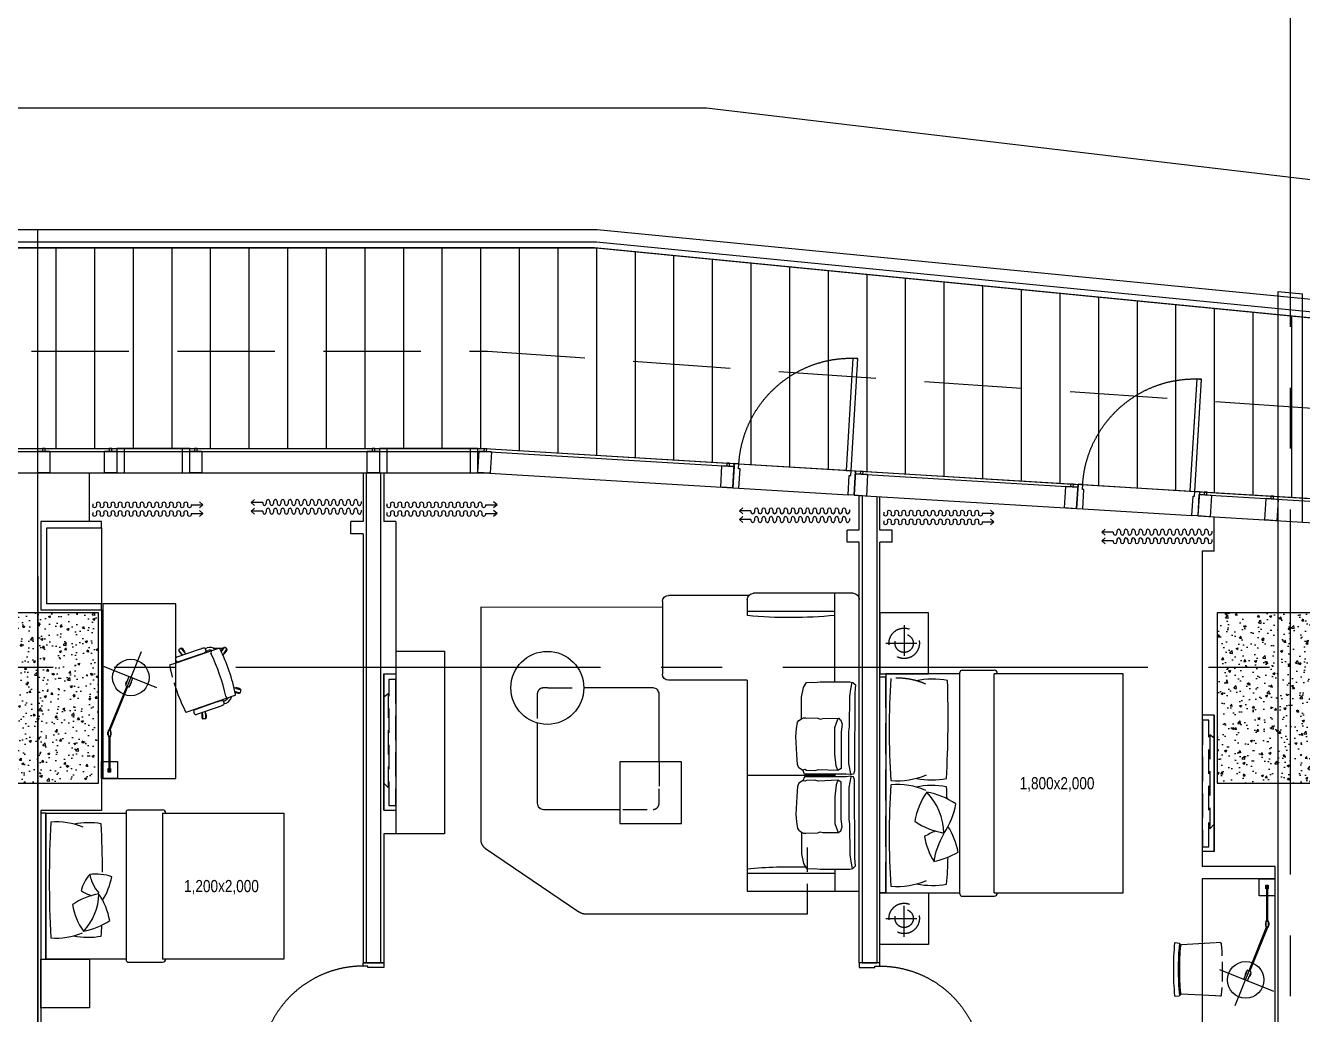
# Model space of a CAD drawing. Header units: millimetres. Extents: x 10000 to 302800, y 6800 to 229018.
# Drawn here: x 188978 to 199478, y 159687 to 167814 of the extents above; entities that cross this region are included whole.
import ezdxf
from ezdxf.enums import TextEntityAlignment as Align

# ---------------------------------------------------------------- set-up
doc = ezdxf.new("R2010")
doc.units = ezdxf.units.MM
doc.header["$LTSCALE"] = 400
doc.header["$MEASUREMENT"] = 0
for name, pattern in [('X-EXT_8F$0$DASHED', [3, 2, -1]), ('X-EXT_8F$0$X-ROOM TYPE-SR-2bay_1$0$PHANTOM2', [1.25, 0.625, -0.125, 0.125, -0.125, 0.125, -0.125]), ('X-GRID_5~ROOF$0$CENTER2', [1.125, 0.75, -0.125, 0.125, -0.125]), ('X-ROOM TYPE-SR-2bay_1_8F 확장형-2$0$CONTINOUS', [0]), ('X-ROOM TYPE-SR-2bay_1_8F 확장형-2$0$DASHDOT', [1, 0.5, -0.25, 0, -0.25]), ('X-ROOM TYPE-SR-2bay_1_8F 확장형-2$0$HIDDEN', [0.375, 0.25, -0.125]), ('X-ROOM TYPE-SR-2bay_1_8F 확장형-2$0$X-ROOM TYPE-SR-1.3+1.7Bay$0$X-ROOM TYPE-SR-1.3+1.7Bay$0$HIDDEN2', [4.7625, 3.175, -1.5875]), ('X-ROOM TYPE-SR-2bay_1_8F 확장형-2$0$X-ROOM TYPE-SR-2bay_1$0$HIDDEN2', [4.7625, 3.175, -1.5875]), ('X-ROOM TYPE-SR-2bay_1_8F 확장형-2$0$X-ROOM TYPE-SR-2bay_1$0$PHANTOM2', [1.25, 0.625, -0.125, 0.125, -0.125, 0.125, -0.125]), ('X-ROOM TYPE-SR-2bay_1_8F 확장형-2$0$X-ROOM TYPE-SR-3Bay$0$X-ROOM TYPE-SR-3Bay$0$HIDDEN2', [4.7625, 3.175, -1.5875])]:
    doc.linetypes.add(name, pattern=pattern)
doc.layers.get('0').update_dxf_attribs({"linetype": 'CONTINUOUS'})
for name, color, linetype in [('A-DIM1', 7, 'CONTINUOUS'), ('X-COL-8F$0$A-COL', 2, 'CONTINUOUS'), ('X-COL-8F$0$A-HAT', 252, 'CONTINUOUS'), ('X-EXT_8F$0$A-254', 254, 'CONTINUOUS'), ('X-EXT_8F$0$A-ELE3', 4, 'CONTINUOUS'), ('X-EXT_8F$0$A-ELE4', 8, 'CONTINUOUS'), ('X-EXT_8F$0$A-OVHD', 7, 'X-EXT_8F$0$DASHED'), ('X-EXT_8F$0$A-WIN', 6, 'CONTINUOUS'), ('X-EXT_8F$0$X-ROOM TYPE-SR-2bay_1$0$__Door-bomba', 1, 'CONTINUOUS'), ('X-frame Hotel 8F$0$A-WINF', 4, 'CONTINUOUS'), ('X-GRID_5~ROOF$0$A-CEN1', 1, 'X-GRID_5~ROOF$0$CENTER2'), ('X-INT-HOTEL-8F$0$A-WALD', 7, 'CONTINUOUS'), ('X-ROOM TYPE-SR-2bay_1_8F 확장형-2$0$.WA_Built-in_Lower', 252, 'CONTINUOUS'), ('X-ROOM TYPE-SR-2bay_1_8F 확장형-2$0$.WA_Curtain', 252, 'CONTINUOUS'), ('X-ROOM TYPE-SR-2bay_1_8F 확장형-2$0$.WA_Door Swing', 252, 'CONTINUOUS'), ('X-ROOM TYPE-SR-2bay_1_8F 확장형-2$0$.WA_FP_Furn', 252, 'X-ROOM TYPE-SR-2bay_1_8F 확장형-2$0$CONTINOUS'), ('X-ROOM TYPE-SR-2bay_1_8F 확장형-2$0$.WA_Furn', 252, 'CONTINUOUS'), ('X-ROOM TYPE-SR-2bay_1_8F 확장형-2$0$.WA_Furn hidden', 252, 'CONTINUOUS'), ('X-ROOM TYPE-SR-2bay_1_8F 확장형-2$0$.WA_Wall-Fin', 252, 'CONTINUOUS'), ('X-ROOM TYPE-SR-2bay_1_8F 확장형-2$0$.WA_Wall-Finish', 252, 'CONTINUOUS'), ('X-ROOM TYPE-SR-2bay_1_8F 확장형-2$0$A-WALD', 7, 'CONTINUOUS'), ('X-ROOM TYPE-SR-2bay_1_8F 확장형-2$0$WA_Furn', 252, 'CONTINUOUS'), ('X-ROOM TYPE-SR-2bay_1_8F 확장형-2$0$X-ROOM TYPE-SR-2bay_1$0$__Door-bomba', 252, 'CONTINUOUS'), ('X-ROOM TYPE-SR-2bay_1_8F 확장형-2$0$X-ROOM TYPE-SR-2bay_1$0$ID_FP-FURN LOOSE', 252, 'CONTINUOUS'), ('X-ROOM TYPE-SR-2bay_1_8F 확장형-2$0$X-ROOM TYPE-SR-3Bay$0$ID_FP-FURN LOOSE', 252, 'CONTINUOUS')]:
    doc.layers.add(name, color=color, linetype=linetype)
doc.styles.add('X-ROOM TYPE-SR-2bay_1_8F 확장형-2$0$Hrtext', font='arial.ttf', dxfattribs={"width": 0.8})

# ---------------------------------------------------------------- blocks, each defined once
blk = doc.blocks.new('X-COL-8F$0$1200X1400_4~10F_C4A')
at = {"layer": 'X-COL-8F$0$A-HAT'}
h = blk.add_hatch(dxfattribs=at)
h.set_pattern_fill('AR-CONC', color=256)
h.set_pattern_definition([(50, (-184198.82, -65921.2), (182.18467, -15.93909), [19.05, -209.55]), (355, (-184198.82, -65921.2), (-35.24283, 191.05664), [15.24, -167.64]), (100.451, (-184183.63, -65922.53), (146.9425, 175.11669), [16.19, -178.09]), (46.1842, (-184198.82, -65870.4), (271.07904, -42.04233), [28.575, -314.325]), (96.6356, (-184176.23, -65873.9), (237.40423, 247.42556), [24.285, -267.135]), (351.184, (-184198.82, -65870.4), (237.4046, 247.4251), [22.86, -251.46]), (21, (-184173.42, -65883.1), (151.61488, -102.26552), [19.05, -209.55]), (326, (-184173.42, -65883.1), (61.80203, 184.18797), [15.24, -167.64]), (71.4514, (-184160.78, -65891.63), (213.41649, 81.92286), [16.19, -178.09]), (37.5, (-184198.817, -65921.206), (3.088603, 84.555039), [0, -165.608, 0, -170.18, 0, -168.275]), (7.5, (-184198.82, -65921.21), (66.819663, 100.180575), [0, -97.028, 0, -161.798, 0, -64.135]), (327.5, (-184255.46, -65921.206), (135.590595, -5.728744), [0, -63.5, 0, -198.12, 0, -262.89]), (317.5, (-184280.86, -65921.21), (148.12918, 25.42649), [0, -82.55, 0, -131.572, 0, -186.69])])
h.paths.add_polyline_path([(600, 1600), (-600, 1600), (-600, 200), (600, 200)])
at = {"layer": 'X-COL-8F$0$A-COL'}
blk.add_lwpolyline([(-600, 200), (600, 200), (600, 1600), (-600, 1600)], close=True, dxfattribs=at)
blk = doc.blocks.new('X-COL-8F')
at = {"layer": 'X-COL-8F$0$A-COL'}
for p in [(184199, 65921), (194599, 65921)]:
    blk.add_blockref('X-COL-8F$0$1200X1400_4~10F_C4A', p, dxfattribs=at)
blk = doc.blocks.new('X-EXT_8F$0$X-ROOM TYPE-SR-2bay_1$0$DOOR - 1000')
for points in [[(38, 200), (38, 1124), (78, 1124), (78, 200)], [(0, 0), (50, 0), (50, 160), (38, 160), (38, 200), (0, 200)], [(1000, 0), (950, 0), (950, 160), (962, 160), (962, 200), (1000, 200)]]:
    blk.add_lwpolyline(points, close=True)
at = {"color": 8, "linetype": 'X-EXT_8F$0$X-ROOM TYPE-SR-2bay_1$0$PHANTOM2', "ltscale": 200}
blk.add_arc((38, 200), 924, 0, 90, dxfattribs=at)
blk = doc.blocks.new('X-frame Hotel 8F$0$frame_hotel(24Tglass)')
at = {"layer": 'X-frame Hotel 8F$0$A-WINF'}
for p, q in [((-50, 250), (50, 250)), ((-50, 74), (-50, 250)), ((50, 250), (50, 74)), ((-50, 74), (50, 74)), ((-11, 74), (-11, 50)), ((-11, 50), (11, 50)), ((11, 50), (11, 74))]:
    blk.add_line(p, q, dxfattribs=at)
blk = doc.blocks.new('X-frame Hotel 8F$0$operable window')
for p, q in [((600, 200), (0, 200)), ((0, 200), (0, 0)), ((60, 200), (60, 0)), ((540, 0), (540, 200)), ((600, 0), (600, 200)), ((0, 0), (600, 0))]:
    blk.add_line(p, q)
blk = doc.blocks.new('X-frame Hotel 8F')
for p, q in [((187919, 68871), (187109, 68871)), ((187109, 68871), (187109, 68671)), ((187169, 68871), (187169, 68671)), ((187859, 68671), (187859, 68871)), ((187919, 68671), (187919, 68871)), ((187109, 68671), (187919, 68671))]:
    blk.add_line(p, q)
for p, rotation in [((184349, 68921), 180), ((184899, 68921), 180), ((185599, 68921), 180), ((187059, 68921), 180), ((187984, 68921), 176.5538682858033), ((189980, 68801), 176.5538682858033), ((191078, 68734), 176.5538682858033), ((192807, 68630), 176.5538682858033), ((193905, 68564), 176.5538682858033), ((194454, 68531), 176.5538682858033)]:
    blk.add_blockref('X-frame Hotel 8F$0$frame_hotel(24Tglass)', p, dxfattribs=dict(rotation=rotation))
blk.add_blockref('X-frame Hotel 8F$0$operable window', (184949, 68671))
blk = doc.blocks.new('X-EXT_8F')
at = {"layer": 'X-EXT_8F$0$A-254'}
h = blk.add_hatch(dxfattribs=at)
h.set_pattern_fill('LINE', color=252, scale=100, angle=90)
h.set_pattern_definition([(90, (0, 0), (-317.5, 2e-14), [])])
edge = h.paths.add_edge_path()
edge.add_line((214445, 68021), (188878, 70521))
edge.add_line((188878, 70521), (174255, 70521))
edge.add_arc((174255, 68371), 2150, 90, 167)
edge.add_line((172161, 68855), (172054, 68393))
edge.add_arc((174149, 67909), 2150, 167, 180)
edge.add_line((171999, 67909), (171999, 38021))
edge.add_arc((174149, 38021), 2150, 180, 270)
edge.add_line((174149, 35871), (195099, 35871))
edge.add_line((195099, 35871), (195099, 36521))
edge.add_line((195099, 36521), (174649, 36521))
edge.add_arc((174649, 38021), 1500, 180, 270, ccw=False)
edge.add_line((173149, 38021), (173149, 67371))
edge.add_arc((174649, 67371), 1500, 90, 180, ccw=False)
edge.add_line((174649, 68871), (187975, 68871))
edge.add_line((187975, 68871), (202090, 68021))
edge.add_line((202090, 68021), (214445, 68021))
at = {"layer": 'X-EXT_8F$0$A-254', "color": 252}
blk.add_lwpolyline([(214445, 68021), (188878, 70521), (174255, 70521, 0.349216), (172161, 68855), (172054, 68393, 0.056784), (171999, 67909), (171999, 38021, 0.414214), (174149, 35871), (195099, 35871), (195099, 36521), (174649, 36521, -0.414214), (173149, 38021), (173149, 67371, -0.414214), (174649, 68871), (187975, 68871), (202090, 68021)], format="xyb", close=True, dxfattribs=at)
at = {"layer": 'X-EXT_8F$0$A-ELE3'}
blk.add_lwpolyline([(195249, 36521), (195249, 35721), (174149, 35721, -0.414214), (171849, 38021), (171849, 67909, -0.056784), (171908, 68427), (172014, 68889, -0.349216), (174255, 70671), (188899, 70671), (216099, 68021)], format="xyb", dxfattribs=at)
at = {"layer": 'X-EXT_8F$0$A-ELE4'}
for p, q in [((190065, 68745), (190987, 68690)), ((192892, 68575), (193814, 68520)), ((190065, 68545), (190963, 68491)), ((192892, 68375), (193790, 68321))]:
    blk.add_line(p, q, dxfattribs=at)
blk.add_lwpolyline([(181765, 35721), (173349, 35721, -0.414214), (171049, 38021), (171049, 67509, -0.056784), (171108, 68027), (171538, 69889, -0.349216), (173779, 71671), (189799, 71671), (220599, 68021)], format="xyb", dxfattribs=at)
for points in [[(183449, 68671), (187969, 68671), (190015, 68548)], [(191013, 68488), (192842, 68378)], [(193840, 68318), (200981, 67888)]]:
    blk.add_lwpolyline(points, dxfattribs=at)
at = {"layer": 'X-EXT_8F$0$A-OVHD'}
blk.add_lwpolyline([(195249, 36521), (195249, 35721), (174649, 35721, -0.414214), (172349, 38021), (172349, 67371, -0.414214), (174649, 69671), (187999, 69671), (211949, 68021)], format="xyb", dxfattribs=at)
at = {"layer": 'X-EXT_8F$0$A-WIN', "ltscale": 10}
for p, q in [((190015, 68548), (190027, 68748)), ((191013, 68488), (191025, 68688))]:
    blk.add_line(p, q, dxfattribs=at)
at = {"layer": 'X-EXT_8F$0$A-WIN'}
for p, q in [((192842, 68378), (192854, 68577)), ((193852, 68517), (193840, 68318))]:
    blk.add_line(p, q, dxfattribs=at)
for points in [[(195149, 36521), (195149, 35821), (174149, 35821, -0.414214), (171949, 38021), (171949, 67909, -0.056784), (172005, 68404), (172112, 68866, -0.349216), (174255, 70571), (188894, 70571), (214996, 68021)], [(195099, 36521), (195099, 35871), (174149, 35871, -0.414214), (171999, 38021), (171999, 67909, -0.056784), (172054, 68393), (172161, 68855, -0.349216), (174255, 70521), (188892, 70521), (214445, 68021)]]:
    blk.add_lwpolyline(points, format="xyb", dxfattribs=at)
at = {"layer": 'X-EXT_8F$0$A-WIN', "ltscale": 10}
for points in [[(183449, 68871), (187975, 68871), (190027, 68748)], [(183449, 68847), (187974, 68847), (190025, 68724)], [(191025, 68688), (192854, 68577)], [(191024, 68664), (192853, 68553)], [(193851, 68493), (200991, 68063)], [(193852, 68517), (200993, 68087)]]:
    blk.add_lwpolyline(points, dxfattribs=at)
blk.add_blockref('X-frame Hotel 8F', (0, 0))
at = {"layer": 'X-EXT_8F$0$X-ROOM TYPE-SR-2bay_1$0$__Door-bomba', "xscale": -0.9999999999999983}
for p, rotation in [((191013, 68488), 356.5538682858065), ((193840, 68318), 356.5538682858051)]:
    blk.add_blockref('X-EXT_8F$0$X-ROOM TYPE-SR-2bay_1$0$DOOR - 1000', p, dxfattribs=dict(at, rotation=rotation))
blk = doc.blocks.new('X-GRID_5~ROOF')
at = {"layer": 'X-GRID_5~ROOF$0$A-CEN1', "ltscale": 10}
blk.add_line((194599, 81871), (194599, 33068), dxfattribs=at)
blk.add_lwpolyline([(251927, 67071), (158517, 67071)], dxfattribs=at)
blk = doc.blocks.new('X-ROOM TYPE-SR-2bay_1_8F 확장형-2$0$窗帘')
for p, q in [((-375, 53), (-375, 71)), ((-375, -18), (-375, 0)), ((-345, 53), (-345, 71)), ((-345, -18), (-345, 0)), ((-315, 53), (-315, 71)), ((-315, -18), (-315, 0)), ((-285, 53), (-285, 71)), ((-285, -18), (-285, 0)), ((-255, 53), (-255, 71)), ((-255, -18), (-255, 0)), ((-225, 53), (-225, 71)), ((-225, -18), (-225, 0)), ((-195, 53), (-195, 71)), ((-195, -18), (-195, 0)), ((-165, 53), (-165, 71)), ((-165, -18), (-165, 0)), ((-135, 53), (-135, 71)), ((-135, -18), (-135, 0)), ((-105, 53), (-105, 71)), ((-105, -18), (-105, 0)), ((-75, 53), (-75, 71)), ((-75, -18), (-75, 0)), ((-45, 53), (-45, 71)), ((-45, -18), (-45, 0)), ((-15, 53), (-15, 71)), ((-15, -18), (-15, 0)), ((15, 53), (15, 71)), ((15, -18), (15, 0)), ((45, 53), (45, 71)), ((45, -18), (45, 0)), ((75, 53), (75, 71)), ((75, -18), (75, 0)), ((105, 53), (105, 71)), ((105, -18), (105, 0)), ((135, 53), (135, 71)), ((135, -18), (135, 0)), ((165, 53), (165, 71)), ((165, -18), (165, 0)), ((195, 53), (195, 71)), ((195, -18), (195, 0)), ((225, 53), (225, 71)), ((225, -18), (225, 0)), ((255, 53), (255, 71)), ((255, -18), (255, 0)), ((285, 53), (285, 71)), ((285, -18), (285, 0)), ((315, 53), (315, 71)), ((315, -18), (315, 0)), ((345, 53), (345, 71)), ((345, -18), (345, 0)), ((375, 53), (375, 71)), ((375, -18), (375, 0)), ((405, 53), (405, 71)), ((405, -18), (405, 0)), ((435, 62), (435, 71)), ((435, 62), (530, 62)), ((435, -9), (435, 0)), ((530, 62), (502, 87)), ((530, 62), (502, 37)), ((530, -9), (502, 16)), ((435, -9), (530, -9)), ((530, -9), (502, -34))]:
    blk.add_line(p, q)
for centre, start, end in [((-360, 71), 0, 180), ((-360, 0), 0, 180), ((-330, 53), 180, 0), ((-300, 71), 0, 180), ((-300, 0), 0, 180), ((-270, 53), 180, 0), ((-240, 71), 0, 180), ((-240, 0), 0, 180), ((-210, 53), 180, 0), ((-180, 71), 0, 180), ((-180, 0), 0, 180), ((-150, 53), 180, 0), ((-120, 71), 0, 180), ((-120, 0), 0, 180), ((-90, 53), 180, 0), ((-60, 71), 0, 180), ((-60, 0), 0, 180), ((-30, 53), 180, 0), ((0, 71), 0, 180), ((0, 0), 0, 180), ((30, 53), 180, 0), ((60, 71), 0, 180), ((60, 0), 0, 180), ((90, 53), 180, 0), ((120, 71), 0, 180), ((120, 0), 0, 180), ((150, 53), 180, 0), ((180, 71), 0, 180), ((180, 0), 0, 180), ((210, 53), 180, 0), ((240, 71), 0, 180), ((240, 0), 0, 180), ((270, 53), 180, 0), ((300, 71), 0, 180), ((300, 0), 0, 180), ((330, 53), 180, 0), ((360, 71), 0, 180), ((360, 0), 0, 180), ((390, 53), 180, 0), ((420, 71), 0, 180), ((420, 0), 0, 180), ((-330, -18), 180, 0), ((-270, -18), 180, 0), ((-210, -18), 180, 0), ((-150, -18), 180, 0), ((-90, -18), 180, 0), ((-30, -18), 180, 0), ((30, -18), 180, 0), ((90, -18), 180, 0), ((150, -18), 180, 0), ((210, -18), 180, 0), ((270, -18), 180, 0), ((330, -18), 180, 0), ((390, -18), 180, 0)]:
    blk.add_arc(centre, 15, start, end)
blk = doc.blocks.new('X-ROOM TYPE-SR-2bay_1_8F 확장형-2$0$A$C77B47CFB')
at = {"layer": 'X-ROOM TYPE-SR-2bay_1_8F 확장형-2$0$.WA_Furn'}
for p, q in [((50, 0, 0), (50, 920, 0)), ((50, 920, 0), (2447, 920, 0)), ((2497, 870, 0), (2497, 50, 0)), ((230, 720, 0), (50, 720, 0)), ((1010, 720, 0), (990, 720, 0)), ((1000, 720, 0), (1000, 0, 0)), ((1770, 720, 0), (2497, 720, 0)), ((2480, 13, 0), (2480, -648, 0)), ((1783, 0, 0), (50, 0, 0)), ((1783, 0, 0), (1783, -648, 0)), ((2447, 0, 0), (2314, 0, 0)), ((2430, -698, 0), (1833, -698, 0))]:
    blk.add_line(p, q, dxfattribs=at)
at = {"layer": 'X-ROOM TYPE-SR-2bay_1_8F 확장형-2$0$.WA_Furn', "elevation": 0}
for points in [[(534, 447), (357, 447), (276, 462), (236, 486), (232, 535), (236, 550), (230, 600), (231, 666), (230, 738), (230, 793), (230, 842), (235, 869), (235, 869), (256, 891), (320, 883), (579, 883), (698, 881), (785, 881), (894, 881), (932, 881), (963, 881), (990, 872), (991, 858), (993, 849), (990, 814), (990, 471), (955, 457)], [(988, 850), (902, 834), (719, 834), (641, 834), (599, 841), (350, 844), (292, 851), (234, 863)], [(1466, 447), (1643, 447), (1724, 462), (1764, 486), (1768, 535), (1764, 550), (1770, 600), (1769, 666), (1770, 738), (1770, 793), (1770, 842), (1765, 869), (1765, 869), (1744, 891), (1680, 883), (1421, 883), (1302, 881), (1215, 881), (1106, 881), (1068, 881), (1037, 881), (1010, 872), (1009, 858), (1007, 849), (1010, 814), (1010, 471), (1045, 457)], [(1012, 850), (1098, 834), (1281, 834), (1359, 834), (1401, 841), (1650, 844), (1708, 851), (1766, 863)], [(960, 745), (922, 732), (825, 720), (606, 720), (567, 734), (531, 746), (530, 753)], [(1040, 745), (1078, 732), (1175, 720), (1394, 720), (1433, 734), (1469, 746), (1470, 753)], [(197, 0), (197, 720)], [(2350, 0), (2350, 720)]]:
    blk.add_lwpolyline(points, dxfattribs=at)
for points in [[(960, 745), (954, 583), (954, 583), (961, 554), (959, 488), (952, 474), (956, 454), (937, 425), (909, 412), (827, 407), (679, 399), (618, 405), (563, 414), (549, 425), (535, 446), (526, 461), (526, 482), (528, 581), (537, 599), (532, 622), (530, 753), (539, 761), (546, 770), (579, 780), (641, 771), (709, 771), (794, 771), (850, 771), (944, 771), (944, 771)], [(1040, 745), (1046, 583), (1046, 583), (1039, 554), (1041, 488), (1048, 474), (1044, 454), (1063, 425), (1091, 412), (1173, 407), (1321, 399), (1382, 405), (1437, 414), (1451, 425), (1465, 446), (1474, 461), (1474, 482), (1472, 581), (1463, 599), (1468, 622), (1470, 753), (1461, 761), (1454, 770), (1421, 780), (1359, 771), (1291, 771), (1206, 771), (1150, 771), (1056, 771), (1056, 771)]]:
    blk.add_lwpolyline(points, close=True, dxfattribs=at)
at = {"layer": 'X-ROOM TYPE-SR-2bay_1_8F 확장형-2$0$.WA_Furn'}
for centre, radius, start, end in [((2447, 870, 0), 50, 0, 90), ((6032, 355, 0), 3735, 174.3863, 185.4483), ((-3485, 355, 0), 3735, 354.5517, 1.9026), ((2447, 50, 0), 50, 270, 0), ((1833, -648, 0), 50, 180, 270), ((2430, -648, 0), 50, 270, 0)]:
    blk.add_arc(centre, radius, start, end, dxfattribs=at)
blk = doc.blocks.new('X-ROOM TYPE-SR-2bay_1_8F 확장형-2$0$A$C21AE4914')
at = {"layer": 'X-ROOM TYPE-SR-2bay_1_8F 확장형-2$0$.WA_FP_Furn', "ltscale": 300}
blk.add_line((125, 2103, 0), (125, 983, 0), dxfattribs=at)
at = {"layer": 'X-ROOM TYPE-SR-2bay_1_8F 확장형-2$0$.WA_FP_Furn', "linetype": 'X-ROOM TYPE-SR-2bay_1_8F 확장형-2$0$HIDDEN', "ltscale": 2}
for p, q in [((1288, 1938, 0), (1288, 1701, 0)), ((1374, 1988, 0), (1671, 1988, 0)), ((2290, 1380, 0), (2290, 1158, 0))]:
    blk.add_line(p, q, dxfattribs=at)
at = {"layer": 'X-ROOM TYPE-SR-2bay_1_8F 확장형-2$0$.WA_FP_Furn', "linetype": 'X-ROOM TYPE-SR-2bay_1_8F 확장형-2$0$DASHDOT', "ltscale": 300, "elevation": 0}
for points in [[(825, 2652), (825, 757)], [(2317, 2649), (825, 2652), (825, 2652)]]:
    blk.add_lwpolyline(points, dxfattribs=at)
at = {"layer": 'X-ROOM TYPE-SR-2bay_1_8F 확장형-2$0$.WA_FP_Furn', "ltscale": 300, "elevation": 0}
blk.add_lwpolyline([(125, 2290), (525, 2290), (525, 790), (125, 790)], dxfattribs=at)
at = {"layer": 'X-ROOM TYPE-SR-2bay_1_8F 확장형-2$0$.WA_FP_Furn', "linetype": 'X-ROOM TYPE-SR-2bay_1_8F 확장형-2$0$HIDDEN', "ltscale": 2, "elevation": 0}
for points in [[(1374, 1988), (1338, 1988, 0.414214), (1288, 1938)], [(1992, 990), (2240, 990, 0.414214), (2290, 1040), (2290, 1158)]]:
    blk.add_lwpolyline(points, format="xyb", dxfattribs=at)
at = {"layer": 'X-ROOM TYPE-SR-2bay_1_8F 확장형-2$0$.WA_FP_Furn', "ltscale": 200, "elevation": 0}
for points in [[(2290, 1380), (2290, 1938, 0.414214), (2240, 1988), (1671, 1988)], [(1288, 1701), (1288, 1040, 0.414214), (1338, 990), (1966, 990)]]:
    blk.add_lwpolyline(points, format="xyb", dxfattribs=at)
blk.add_lwpolyline([(2474, 875), (2474, 1380), (1966, 1380), (1966, 875)], close=True, dxfattribs=at)
at = {"layer": 'X-ROOM TYPE-SR-2bay_1_8F 확장형-2$0$.WA_FP_Furn', "linetype": 'X-ROOM TYPE-SR-2bay_1_8F 확장형-2$0$DASHDOT', "ltscale": 300, "elevation": 0}
blk.add_lwpolyline([(861, 670), (1630, 149, 0.149832), (1686, 132), (3509, 132), (3509, 319)], format="xyb", dxfattribs=at)
at = {"layer": 'X-ROOM TYPE-SR-2bay_1_8F 확장형-2$0$.WA_FP_Furn', "linetype": 'X-ROOM TYPE-SR-2bay_1_8F 확장형-2$0$DASHDOT', "ltscale": 300}
blk.add_arc((911, 742, 0), 87.9, 169.8727, 235.0051, dxfattribs=at)
at = {"layer": 'X-ROOM TYPE-SR-2bay_1_8F 확장형-2$0$.WA_Furn', "linetype": 'X-ROOM TYPE-SR-2bay_1_8F 확장형-2$0$HIDDEN', "ltscale": 2}
blk.add_line((3509, 177, 0), (3509, 693, 0), dxfattribs=at)
at = {"layer": 'X-ROOM TYPE-SR-2bay_1_8F 확장형-2$0$.WA_Furn'}
blk.add_circle((1371, 1989, 0), 300, dxfattribs=at)
at = {"layer": 'X-ROOM TYPE-SR-2bay_1_8F 확장형-2$0$.WA_Furn hidden', "linetype": 'X-ROOM TYPE-SR-2bay_1_8F 확장형-2$0$HIDDEN', "ltscale": 2}
for points in [[(121, 1020), (71, 1020), (71, 2060), (121, 2060)], [(61, 1169), (25, 1206), (25, 1914), (61, 1942)]]:
    blk.add_lwpolyline(points, close=True, dxfattribs=at)
at = {"layer": 'X-ROOM TYPE-SR-2bay_1_8F 확장형-2$0$.WA_Wall-Fin'}
for p, q in [((25, 2103, 0), (125, 2103, 0)), ((25, 2103, 0), (25, 983, 0)), ((25, 983, 0), (125, 983, 0)), ((125, 983, 0), (125, 790, 0)), ((125, 790, 0), (25, 790, 0))]:
    blk.add_line(p, q, dxfattribs=at)
at = {"layer": 'X-ROOM TYPE-SR-2bay_1_8F 확장형-2$0$.WA_Wall-Finish'}
blk.add_lwpolyline([(25, 983), (25, 2103)], dxfattribs=at)
at = {"layer": 'X-ROOM TYPE-SR-2bay_1_8F 확장형-2$0$.WA_Furn', "ltscale": 100, "xscale": -1, "rotation": 270}
blk.add_blockref('X-ROOM TYPE-SR-2bay_1_8F 확장형-2$0$A$C77B47CFB', (3015, 269, 0), dxfattribs=at)
blk = doc.blocks.new('X-ROOM TYPE-SR-2bay_1_8F 확장형-2$0$LAMP')
at = {"layer": 'X-ROOM TYPE-SR-2bay_1_8F 확장형-2$0$.WA_Furn', "linetype": 'X-ROOM TYPE-SR-2bay_1_8F 확장형-2$0$HIDDEN', "ltscale": 200}
for p, q in [((73354, 26083), (73533, 26527)), ((73651, 26212), (73251, 26373))]:
    blk.add_line(p, q, dxfattribs=at)
at = {"layer": 'X-ROOM TYPE-SR-2bay_1_8F 확장형-2$0$.WA_Furn', "ltscale": 200}
for points in [[(72609, 26538), (72749, 26538), (72749, 26408), (72609, 26408)], [(72957, 26484), (72957, 26462), (73004, 26462), (73004, 26484)], [(72993, 26487), (72993, 26484), (72968, 26484), (72968, 26487)], [(72993, 26460), (72993, 26462), (72968, 26462), (72968, 26460)], [(73447, 26313), (73374, 26342), (73361, 26310), (73434, 26281)], [(73397, 26293), (73398, 26295), (73375, 26305), (73374, 26302)], [(73412, 26330), (73411, 26328), (73388, 26337), (73389, 26339)]]:
    blk.add_lwpolyline(points, close=True, dxfattribs=at)
for points in [[(72691, 26467), (72691, 26463), (72663, 26463), (72663, 26483), (72691, 26483), (72691, 26479)], [(72957, 26467), (72957, 26479), (72667, 26479), (72667, 26467), (72957, 26467)], [(73370, 26331), (73006, 26478), (73002, 26469), (73366, 26322)]]:
    blk.add_lwpolyline(points, dxfattribs=at)
blk.add_circle((73440, 26297), 150, dxfattribs=at)
blk = doc.blocks.new('X-ROOM TYPE-SR-2bay_1_8F 확장형-2$0$A$C07D34A31')
at = {"layer": 'X-ROOM TYPE-SR-2bay_1_8F 확장형-2$0$.WA_Furn'}
for p, q in [((0, 387), (3, 354)), ((2, 57), (17, 336)), ((438, 57), (423, 336)), ((440, 387), (437, 354))]:
    blk.add_line(p, q, dxfattribs=at)
at = {"layer": 'X-ROOM TYPE-SR-2bay_1_8F 확장형-2$0$.WA_Furn', "linetype": 'X-ROOM TYPE-SR-2bay_1_8F 확장형-2$0$HIDDEN'}
for p, q in [((0, 17), (2, 50)), ((440, 17), (438, 53))]:
    blk.add_line(p, q, dxfattribs=at)
at = {"layer": 'X-ROOM TYPE-SR-2bay_1_8F 확장형-2$0$.WA_Furn'}
for centre, radius, start, end in [((3, 387), 3.23, 98.3031, 176.2573), ((220, -2025), 2425, 90, 95.1397), ((7, 355), 4, 185.2355, 275.1092), ((55, 435), 97.2, 238.7219, 252.0623), ((220, -2025), 2385, 90, 95.1092), ((26, 333), 9.17, 95.2592, 163.1912), ((220, -2035), 2385, 90, 94.6846), ((220, -2025), 2425, 84.8603, 90), ((220, -2025), 2385, 84.8908, 90), ((220, -2035), 2385, 85.3154, 90), ((385, 435), 97.2, 287.9377, 301.2781), ((414, 333), 9.17, 16.8088, 84.7408), ((433, 355), 4, 264.8908, 354.7645), ((437, 387), 3.23, 3.7427, 81.6969)]:
    blk.add_arc(centre, radius, start, end, dxfattribs=at)
at = {"layer": 'X-ROOM TYPE-SR-2bay_1_8F 확장형-2$0$.WA_Furn', "linetype": 'X-ROOM TYPE-SR-2bay_1_8F 확장형-2$0$HIDDEN'}
for centre, radius, start, end in [((9, 19), 9.51, 187.9798, 260.4792), ((220, 2425), 2425, 264.9811, 270), ((220, 2425), 2425, 270, 275.0189), ((431, 19), 9.51, 279.5208, 352.0202)]:
    blk.add_arc(centre, radius, start, end, dxfattribs=at)
blk = doc.blocks.new('X-ROOM TYPE-SR-2bay_1_8F 확장형-2$0$DOOR-900')
at = {"color": 8, "linetype": 'X-ROOM TYPE-SR-2bay_1_8F 확장형-2$0$X-ROOM TYPE-SR-2bay_1$0$PHANTOM2', "ltscale": 200}
blk.add_arc((-28, -85), 844, 180, 270, dxfattribs=at)
at = {"layer": 'X-ROOM TYPE-SR-2bay_1_8F 확장형-2$0$X-ROOM TYPE-SR-2bay_1$0$__Door-bomba'}
for points in [[(-900, 85), (-860, 85), (-860, -45), (-872, -45), (-872, -85), (-900, -85)], [(0, 85), (-40, 85), (-40, -45), (-28, -45), (-28, -85), (0, -85)], [(-28, -85), (-28, -929), (-68, -929), (-68, -85)]]:
    blk.add_lwpolyline(points, close=True, dxfattribs=at)
blk = doc.blocks.new('X-ROOM TYPE-SR-2bay_1_8F 확장형-2')
blk.add_line((191079, 64646), (191199, 64646))
at = {"layer": 'X-ROOM TYPE-SR-2bay_1_8F 확장형-2$0$.WA_Built-in_Lower'}
blk.add_line((184824, 68221), (184824, 67596), dxfattribs=at)
blk.add_lwpolyline([(184824, 68271), (184324, 68271), (184324, 67546), (184824, 67546), (184824, 67596), (184374, 67596), (184374, 68221), (184824, 68221)], close=True, dxfattribs=at)
at = {"layer": 'X-ROOM TYPE-SR-2bay_1_8F 확장형-2$0$.WA_FP_Furn', "ltscale": 0.2}
for p, q in [((185786, 67229), (185434, 67108)), ((185627, 67221), (185443, 67157)), ((185478, 67232), (185460, 67218)), ((185484, 67183), (185460, 67216)), ((185461, 67214), (185460, 67213)), ((185505, 67199), (185480, 67231)), ((185482, 67229), (185483, 67230)), ((185677, 67228), (185692, 67234)), ((185684, 67207), (185700, 67212)), ((185741, 67231), (185822, 67231)), ((185811, 67205), (185808, 67201)), ((185811, 67204), (185834, 67237)), ((185832, 67189), (185855, 67223)), ((185854, 67225), (185836, 67238)), ((185853, 67221), (185855, 67220)), ((185428, 67106), (185384, 67091)), ((185641, 67182), (185456, 67119)), ((185484, 67184), (185491, 67174)), ((185486, 67179), (185487, 67179)), ((185504, 67199), (185517, 67183)), ((185508, 67195), (185508, 67196)), ((185832, 67190), (185821, 67173)), ((185829, 67186), (185830, 67185)), ((191882, 65211), (191882, 67031)), ((191901, 67049), (192163, 67049)), ((192164, 65221), (192164, 67021)), ((185932, 66900), (185913, 66907)), ((185927, 66903), (185927, 66902)), ((185931, 66900), (185970, 66888)), ((185965, 66865), (185971, 66886)), ((185920, 66841), (185518, 66702)), ((185776, 66789), (185592, 66725)), ((185825, 66796), (185841, 66802)), ((185833, 66775), (185849, 66780)), ((185919, 66877), (185919, 66876)), ((185924, 66876), (185920, 66877)), ((185924, 66876), (185963, 66864)), ((185960, 66865), (185960, 66863)), ((185790, 66750), (185605, 66686)), ((185654, 66691), (185653, 66703)), ((185653, 66696), (185654, 66696)), ((185654, 66691), (185655, 66651)), ((185679, 66691), (185680, 66712)), ((185679, 66692), (185680, 66651)), ((185680, 66697), (185680, 66697)), ((193874, 66681), (193874, 65561)), ((185654, 66653), (185653, 66653)), ((185678, 66650), (185656, 66649)), ((185680, 66654), (185681, 66654)), ((185026, 65885), (185026, 64667)), ((185043, 65902), (185326, 65902)), ((185326, 65876), (186324, 65876)), ((185326, 65876), (185326, 64676)), ((186324, 65876), (186324, 64676)), ((191901, 65193), (192163, 65193)), ((185043, 64651), (185326, 64651)), ((186324, 64676), (185326, 64676))]:
    blk.add_line(p, q, dxfattribs=at)
for points in [[(184834, 67596), (184834, 66159), (185434, 66159), (185434, 67596)], [(191224, 67521), (191224, 67021), (191624, 67021), (191624, 67521)], [(184366, 64676), (184366, 65876), (184324, 65876), (184324, 64676)], [(191224, 64796), (191224, 65221), (191624, 65221), (191624, 64796)], [(184724, 64676), (184724, 64276), (184324, 64276), (184324, 64676)]]:
    blk.add_lwpolyline(points, close=True, dxfattribs=at)
for points in [[(191882, 67021), (191273, 67021), (191273, 65221), (191882, 65221)], [(192164, 65221), (193224, 65221), (193224, 67021), (192164, 67021)], [(185026, 64676), (184369, 64676), (184369, 65876), (185026, 65876)], [(194474, 65336), (193874, 65336), (193874, 63846), (194474, 63846)]]:
    blk.add_lwpolyline(points, dxfattribs=at)
for centre, radius, start, end in [((185461, 67217), 1.71, 127.0226, 217.0226), ((185463, 67210), 4.28, 127.0226, 209.5196), ((185571, 67271), 128, 209.5196, 225.3763), ((185479, 67230), 1.71, 36.4957, 126.4957), ((185485, 67226), 4.28, 44.5256, 127.0226), ((185397, 67139), 128, 28.6689, 44.5256), ((185506, 67199), 4.28, 307.0226, 28.6689), ((185791, 66747), 501, 106.8325, 109.0226), ((185719, 66985), 253, 103.7475, 106.8325), ((185683, 67132), 101, 96.4567, 103.7475), ((185655, 67209), 28.9, 342.4114, 55.6338), ((185671, 67232), 1.05, 89.8371, 96.4567), ((185629, 67287), 101, 294.2977, 301.5885), ((185682, 67201), 1.05, 301.5885, 308.2081), ((185714, 67172), 65.2, 47.1759, 109.0226), ((185714, 67172), 42.5, 65.4384, 109.0226), ((185740, 67195), 17.1, 109.0226, 205.9288), ((185789, 67221), 8.55, 26.3678, 109.0226), ((184418, 66542), 1539, 11.5896, 26.3678), ((185920, 67149), 128, 137.5196, 153.3119), ((185742, 67274), 128, 316.6689, 332.5256), ((185853, 67224), 1.71, 325.0226, 55.0226), ((185852, 67216), 4.28, 332.5256, 55.0226), ((185453, 67141), 20.7, 159.217, 179.9791), ((185457, 67141), 24.6, 179.9791, 199.0226), ((185450, 67142), 17.7, 135.4526, 159.217), ((185457, 67141), 24.6, 199.0226, 218.0662), ((185448, 67144), 14.3, 109.0226, 135.4526), ((185454, 67138), 20.7, 218.0662, 238.8282), ((185452, 67136), 17.7, 238.8282, 262.5926), ((185452, 67132), 14.3, 262.5926, 289.0226), ((185484, 67182), 4.28, 225.3763, 307.0226), ((185477, 67656), 501, 289.0226, 291.2128), ((185567, 67424), 253, 291.2128, 294.2977), ((184340, 66515), 1539, 12.0301, 25.9288), ((185832, 67189), 4.28, 235.0226, 316.6689), ((191901, 67031), 18.2, 90, 180.0028), ((192165, 67024), 25.8, 354.7004, 92.6747), ((186892, 67395), 1539, 198.6555, 206.7352), ((185931, 66901), 4.28, 81.3763, 163.0226), ((185912, 66779), 128, 65.5196, 81.3763), ((185964, 66892), 4.28, 343.0226, 65.5196), ((197621, 66563), 6320, 176.1944, 183.8056), ((191654, 66316), 661, 78.9056, 101.6159), ((181701, 66671), 10084, 357.0906, 1.6707), ((185940, 66315), 501, 106.8325, 109.0226), ((185868, 66553), 253, 103.7475, 106.8325), ((185832, 66700), 101, 96.4567, 103.7475), ((185820, 66799), 1.05, 89.8371, 96.4567), ((185804, 66777), 28.9, 342.4114, 55.6338), ((185827, 66842), 42.5, 289.0226, 332.6068), ((185862, 66839), 17.1, 192.0301, 289.0226), ((185827, 66842), 65.2, 289.0226, 350.8693), ((185923, 66875), 4.28, 163.0226, 244.6689), ((185917, 66849), 8.55, 289.0226, 11.5896), ((185976, 66987), 128, 244.6689, 260.5256), ((185956, 66865), 4.28, 260.5256, 343.0226), ((185963, 66866), 1.71, 253.0226, 343.0226), ((185602, 66708), 20.7, 159.217, 179.9791), ((185606, 66708), 24.6, 179.9791, 199.0226), ((185599, 66709), 17.7, 135.4526, 159.217), ((185606, 66708), 24.6, 199.0226, 218.0662), ((185597, 66712), 14.3, 109.0226, 135.4526), ((185603, 66706), 20.7, 218.0662, 238.8282), ((185601, 66703), 17.7, 238.8282, 262.5926), ((185601, 66700), 14.3, 262.5926, 289.0226), ((185776, 66676), 128, 172.6689, 188.5256), ((185653, 66692), 4.28, 91.0226, 172.6689), ((185680, 66692), 4.28, 9.3763, 91.0226), ((185558, 66672), 128, 353.5196, 9.3763), ((185626, 67224), 501, 289.0226, 291.2128), ((185716, 66992), 253, 291.2128, 294.2977), ((185778, 66854), 101, 294.2977, 301.5885), ((185831, 66769), 1.05, 301.5885, 308.2081), ((185653, 66658), 4.28, 188.5256, 271.0226), ((185656, 66651), 1.71, 181.0226, 271.0226), ((185678, 66651), 1.71, 271.5495, 1.5495), ((185681, 66658), 4.28, 271.0226, 353.5196), ((191366, 66761), 620, 265.2577, 293.0661), ((191656, 66783), 635, 258.2454, 280.5709), ((197527, 65692), 6226, 176.1658, 183.8342), ((191365, 65518), 593, 66.4309, 94.8797), ((192126, 65699), 624, 145.8861, 169.9439), ((191654, 65442), 661, 79.6741, 101.6159), ((191503, 65444), 614, 55.8051, 80.0249), ((191244, 65697), 507, 1.5211, 43.8303), ((184184, 65648), 7601, 2.6043, 3.3515), ((191235, 66061), 624, 325.8861, 349.9439), ((185043, 65885), 16.6, 90, 180), ((185327, 65878), 23.4, 354.7004, 92.6747), ((193342, 65326), 8948, 176.9524, 183.0476), ((184453, 65241), 563, 66.9339, 94.7423), ((184716, 65220), 577, 79.4291, 101.7546), ((171070, 65218), 13764, 0.7211, 2.373), ((191857, 66316), 614, 235.8051, 260.0249), ((191279, 65447), 598, 10.3935, 32.3303), ((191896, 65179), 589, 111.3638, 121.339), ((192179, 65790), 598, 190.3935, 211.2824), ((192274, 65382), 615, 148.7318, 170.9404), ((191561, 66058), 589, 280.3369, 301.339), ((187871, 65610), 3915, 355.3294, 358.5799), ((184969, 65160), 322, 138.841, 165.9835), ((184769, 64901), 473, 72.7653, 95.1033), ((185066, 65443), 347, 191.9157, 220.1247), ((184374, 65450), 543, 327.6697, 349.6065), ((191366, 65893), 620, 265.2577, 293.0661), ((184899, 64662), 558, 99.9751, 124.1949), ((184935, 65695), 535, 238.661, 248.6362), ((184342, 65223), 461, 316.1697, 358.4789), ((184334, 64893), 566, 10.0561, 34.1139), ((191656, 65916), 635, 258.2454, 280.5709), ((191901, 65211), 18.2, 180, 270), ((192165, 65219), 25.8, 267.3253, 5.2996), ((185143, 65222), 566, 190.0561, 214.1139), ((184452, 65386), 538, 265.1203, 293.5691), ((184578, 65454), 558, 279.9751, 304.1949), ((177931, 65268), 6903, 356.6485, 357.3957), ((184714, 65455), 600, 258.3841, 280.3259), ((185043, 64667), 16.6, 179.9971, 270), ((185327, 64674), 23.4, 267.3253, 5.2996)]:
    blk.add_arc(centre, radius, start, end, dxfattribs=at)
at = {"layer": 'X-ROOM TYPE-SR-2bay_1_8F 확장형-2$0$.WA_FP_Furn', "linetype": 'X-ROOM TYPE-SR-2bay_1_8F 확장형-2$0$HIDDEN'}
blk.add_arc((186892, 67395), 1539, 191.3974, 198.2558, dxfattribs=at)
at = {"layer": 'X-ROOM TYPE-SR-2bay_1_8F 확장형-2$0$.WA_Furn hidden', "linetype": 'X-ROOM TYPE-SR-2bay_1_8F 확장형-2$0$HIDDEN', "ltscale": 2}
for points in [[(193878, 65599), (193928, 65599), (193928, 66638), (193878, 66638)], [(193938, 65747), (193974, 65784), (193974, 66492), (193938, 66520)]]:
    blk.add_lwpolyline(points, close=True, dxfattribs=at)
at = {"layer": 'X-ROOM TYPE-SR-2bay_1_8F 확장형-2$0$.WA_Wall-Fin'}
for p, q in [((193874, 68028), (193874, 66681)), ((193974, 66681), (193874, 66681)), ((193974, 66681), (193974, 65561)), ((193874, 65561), (193874, 65436)), ((193974, 65561), (193874, 65561))]:
    blk.add_line(p, q, dxfattribs=at)
at = {"layer": 'X-ROOM TYPE-SR-2bay_1_8F 확장형-2$0$.WA_Wall-Finish'}
for p, q in [((184724, 68271), (184724, 68671)), ((191054, 68202), (191054, 68485)), ((191224, 68202), (191224, 68475)), ((184824, 68271), (184324, 68271)), ((186974, 68271), (186874, 68271)), ((186874, 68171), (186874, 68271)), ((187244, 68271), (187144, 68271)), ((187244, 68271), (187244, 67019)), ((193974, 68028), (193974, 68310)), ((186974, 68171), (186874, 68171)), ((191054, 68202), (190954, 68202)), ((190954, 68102), (190954, 68202)), ((191324, 68202), (191224, 68202)), ((191324, 68102), (191324, 68202)), ((191054, 68102), (190954, 68102)), ((191054, 64646), (191054, 68102)), ((191224, 64646), (191224, 68102)), ((191324, 68102), (191224, 68102)), ((193974, 68028), (193874, 68028)), ((191054, 67048), (191054, 67401)), ((191224, 67087), (191224, 67377)), ((193999, 65436), (193874, 65436)), ((187144, 64646), (186974, 64646)), ((191224, 64646), (191054, 64646))]:
    blk.add_line(p, q, dxfattribs=at)
at = {"layer": 'X-ROOM TYPE-SR-2bay_1_8F 확장형-2$0$.WA_Wall-Finish', "ltscale": 2}
for p, q in [((186974, 68671), (186974, 68271)), ((187144, 68671), (187144, 68271)), ((186974, 68171), (186974, 64646)), ((184324, 67546), (184824, 67546)), ((187144, 65705), (187144, 64646)), ((194474, 63746), (194474, 65436))]:
    blk.add_line(p, q, dxfattribs=at)
for points in [[(184324, 68271), (184324, 67546)], [(184824, 67546), (184824, 65896), (184324, 65896), (184324, 63746)]]:
    blk.add_lwpolyline(points, dxfattribs=at)
at = {"layer": 'X-ROOM TYPE-SR-2bay_1_8F 확장형-2$0$.WA_Wall-Finish'}
for points in [[(193974, 65561), (193974, 66681)], [(194474, 62341), (194474, 63576), (193874, 63576), (193874, 63746), (194474, 63746), (194474, 65436), (193974, 65436)]]:
    blk.add_lwpolyline(points, dxfattribs=at)
at = {"layer": 'X-ROOM TYPE-SR-2bay_1_8F 확장형-2$0$A-WALD'}
for p, q in [((184299, 58871), (184299, 68671)), ((186999, 68671), (186999, 64646)), ((187119, 68671), (187119, 64646)), ((191079, 68484), (191079, 64646)), ((191199, 68477), (191199, 64646)), ((184299, 67821), (184299, 58871)), ((186999, 64646), (187119, 64646)), ((191079, 64646), (191199, 64646))]:
    blk.add_line(p, q, dxfattribs=at)
blk.add_lwpolyline([(194499, 59871), (194499, 68278)], dxfattribs=at)
at = {"layer": 'X-ROOM TYPE-SR-2bay_1_8F 확장형-2$0$X-ROOM TYPE-SR-2bay_1$0$ID_FP-FURN LOOSE', "linetype": 'X-ROOM TYPE-SR-2bay_1_8F 확장형-2$0$X-ROOM TYPE-SR-2bay_1$0$HIDDEN2', "ltscale": 0.2}
blk.add_lwpolyline([(191271, 66996), (191271, 65221), (191224, 65221), (191224, 66996)], close=True, dxfattribs=at)
blk.add_arc((191365, 66392), 593, 66.4309, 94.8797, dxfattribs=at)
at = {"layer": 'X-ROOM TYPE-SR-2bay_1_8F 확장형-2$0$X-ROOM TYPE-SR-3Bay$0$ID_FP-FURN LOOSE', "linetype": 'X-ROOM TYPE-SR-2bay_1_8F 확장형-2$0$X-ROOM TYPE-SR-3Bay$0$X-ROOM TYPE-SR-3Bay$0$HIDDEN2', "ltscale": 0.2}
for p, q in [((191424, 67421), (191424, 67121)), ((191274, 67271), (191574, 67271)), ((191424, 64860), (191424, 65160)), ((191274, 65010), (191574, 65010))]:
    blk.add_line(p, q, dxfattribs=at)
for centre, radius in [((191424, 67271), 125), ((191424, 67271), 75), ((191424, 65010), 125), ((191424, 65010), 75)]:
    blk.add_circle(centre, radius, dxfattribs=at)
at = {"linetype": 'X-ROOM TYPE-SR-2bay_1_8F 확장형-2$0$X-ROOM TYPE-SR-1.3+1.7Bay$0$X-ROOM TYPE-SR-1.3+1.7Bay$0$HIDDEN2', "ltscale": 0.2}
blk.add_blockref('X-ROOM TYPE-SR-2bay_1_8F 확장형-2$0$A$C21AE4914', (187119, 64916, 0), dxfattribs=at)
at = {"layer": 'X-ROOM TYPE-SR-2bay_1_8F 확장형-2$0$.WA_Curtain', "xscale": -1, "rotation": 179.9999975420658}
for p in [(185127, 68400), (187546, 68400), (191631, 68331)]:
    blk.add_blockref('X-ROOM TYPE-SR-2bay_1_8F 확장형-2$0$窗帘', p, dxfattribs=at)
at = {"layer": 'X-ROOM TYPE-SR-2bay_1_8F 확장형-2$0$.WA_Curtain', "rotation": 180.0000025613207}
for p in [(186584, 68419), (190599, 68350), (193578, 68176)]:
    blk.add_blockref('X-ROOM TYPE-SR-2bay_1_8F 확장형-2$0$窗帘', p, dxfattribs=at)
at = {"layer": 'X-ROOM TYPE-SR-2bay_1_8F 확장형-2$0$.WA_Door Swing', "rotation": 270}
blk.add_blockref('X-ROOM TYPE-SR-2bay_1_8F 확장형-2$0$DOOR-900', (187059, 63746), dxfattribs=at)
at = {"layer": 'X-ROOM TYPE-SR-2bay_1_8F 확장형-2$0$.WA_Door Swing', "xscale": -1.000000000000001, "rotation": 90}
blk.add_blockref('X-ROOM TYPE-SR-2bay_1_8F 확장형-2$0$DOOR-900', (191139, 63746), dxfattribs=at)
at = {"layer": 'X-ROOM TYPE-SR-2bay_1_8F 확장형-2$0$.WA_Furn', "ltscale": 4, "xscale": -1.000000000000001, "rotation": 90}
blk.add_blockref('X-ROOM TYPE-SR-2bay_1_8F 확장형-2$0$A$C07D34A31', (194040, 64811), dxfattribs=at)
at = {"layer": 'X-ROOM TYPE-SR-2bay_1_8F 확장형-2$0$WA_Furn'}
for p, rotation in [((211362, -6450), 90), ((167935, 137945), 270)]:
    blk.add_blockref('X-ROOM TYPE-SR-2bay_1_8F 확장형-2$0$LAMP', p, dxfattribs=dict(at, rotation=rotation))
at = {"layer": 'X-ROOM TYPE-SR-2bay_1_8F 확장형-2$0$.WA_Built-in_Lower', "ltscale": 2, "style": 'X-ROOM TYPE-SR-2bay_1_8F 확장형-2$0$Hrtext', "width": 0.8}
for s, p in [('1,800x2,000', (192681, 66121)), ('1,200x2,000', (185810, 65276))]:
    blk.add_text(s, height=100, dxfattribs=at).set_placement(p, align=Align.MIDDLE_CENTER)
blk = doc.blocks.new('X-INT-HOTEL-8F')
at = {"layer": 'X-INT-HOTEL-8F$0$A-WALD'}
for p, q in [((184099, 70671), (184299, 70671)), ((184299, 68671), (184299, 70671)), ((194499, 70161), (194699, 70143)), ((194499, 68278), (194499, 70161)), ((194699, 68266), (194699, 70143))]:
    blk.add_line(p, q, dxfattribs=at)
blk.add_blockref('X-ROOM TYPE-SR-2bay_1_8F 확장형-2', (0, 0))
blk = doc.blocks.new('X-BASE-8F')
for name in ['X-GRID_5~ROOF', 'X-EXT_8F', 'X-COL-8F']:
    blk.add_blockref(name, (0, 0))
blk.add_blockref('X-INT-HOTEL-8F', (0, 0))

msp = doc.modelspace()

# ---------------------------------------------------------------- block references
at = {"layer": 'A-DIM1'}
msp.add_blockref('X-BASE-8F', (4779, 95466), dxfattribs=at)

doc.saveas('drawing.dxf')
